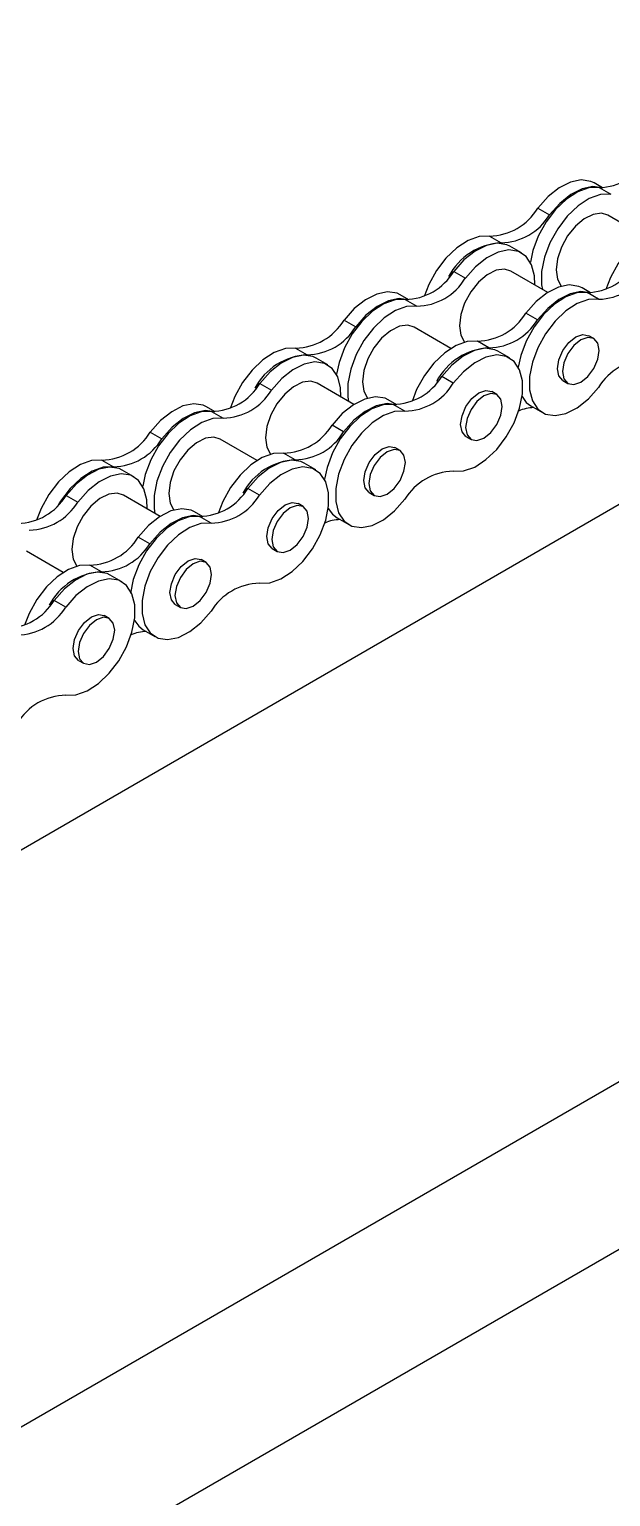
# Model space of a CAD drawing. Header units: metres. Extents: x 0 to 21025, y 0 to 14850.
# Drawn here: x 13492.6 to 13546.5, y 5455.5 to 5591.4 of the extents above; entities that cross this region are included whole.
import ezdxf

# ---------------------------------------------------------------- set-up
doc = ezdxf.new("R2010")
doc.units = ezdxf.units.M
doc.header["$LTSCALE"] = 25
doc.layers.add('SL4', color=4, linetype='Continuous')

msp = doc.modelspace()

# ---------------------------------------------------------------- linework, layer by layer
at = {"layer": 'SL4'}
for p, q in [((13090.289, 5283.649), (14027.187, 5824.509)), ((13136.586, 5256.922), (14073.485, 5797.782)), ((14080.22, 5786.117), (13143.322, 5245.256)), ((13545.725, 5576.74), (13544.925, 5577.202)), ((13545.393, 5576.768), (13546.468, 5576.148)), ((13539.721, 5574.859), (13540.795, 5574.238)), ((13549.609, 5572.235), (13546.202, 5574.201)), ((13535.23, 5572.267), (13536.305, 5571.646)), ((13538.202, 5570.715), (13537.127, 5571.335)), ((13531.923, 5568.992), (13532.997, 5568.371)), ((13540.629, 5567.05), (13537.222, 5569.017)), ((13544.609, 5567.016), (13543.81, 5567.478)), ((13527.764, 5566.372), (13526.965, 5566.833)), ((13527.432, 5566.4), (13528.507, 5565.779)), ((13545.352, 5566.424), (13544.277, 5567.044)), ((13539.68, 5564.514), (13538.605, 5565.134)), ((13521.76, 5564.49), (13522.835, 5563.87)), ((13531.649, 5561.866), (13528.242, 5563.833)), ((13535.189, 5561.922), (13534.115, 5562.542)), ((13544.902, 5562.781), (13544.436, 5563.049)), ((13517.27, 5561.898), (13518.345, 5561.278)), ((13520.242, 5560.346), (13519.167, 5560.967)), ((13537.086, 5560.99), (13536.012, 5561.611)), ((13531.882, 5558.647), (13530.807, 5559.268)), ((13513.962, 5558.624), (13515.037, 5558.003)), ((13522.669, 5556.682), (13519.262, 5558.649)), ((13535.922, 5557.596), (13535.456, 5557.865)), ((13542.038, 5558.895), (13542.504, 5558.626)), ((13526.649, 5556.648), (13525.849, 5557.109)), ((13527.391, 5556.055), (13526.317, 5556.676)), ((13539.072, 5556.541), (13540.147, 5555.921)), ((13509.804, 5556.003), (13509.004, 5556.465)), ((13509.472, 5556.031), (13510.547, 5555.411)), ((13503.8, 5554.122), (13504.874, 5553.501)), ((13521.719, 5554.146), (13520.644, 5554.766)), ((13513.688, 5551.498), (13510.281, 5553.465)), ((13526.942, 5552.412), (13526.476, 5552.681)), ((13533.058, 5553.711), (13533.524, 5553.442)), ((13499.309, 5551.53), (13500.384, 5550.909)), ((13517.229, 5551.553), (13516.154, 5552.174)), ((13519.126, 5550.622), (13518.051, 5551.242)), ((13502.281, 5549.978), (13501.206, 5550.598)), ((13513.921, 5548.279), (13512.846, 5548.899)), ((13524.078, 5548.527), (13524.543, 5548.258)), ((13496.002, 5548.255), (13497.076, 5547.635)), ((13504.708, 5546.314), (13501.301, 5548.28)), ((13517.961, 5547.228), (13517.496, 5547.497)), ((13508.688, 5546.279), (13507.889, 5546.741)), ((13509.431, 5545.687), (13508.356, 5546.307)), ((13521.112, 5546.173), (13522.187, 5545.552)), ((13503.759, 5543.777), (13502.684, 5544.398)), ((13495.728, 5541.129), (13492.321, 5543.096)), ((13515.097, 5543.342), (13515.563, 5543.074)), ((13499.268, 5541.185), (13498.194, 5541.806)), ((13508.981, 5542.044), (13508.515, 5542.313)), ((13501.165, 5540.254), (13500.091, 5540.874)), ((13495.961, 5537.91), (13494.886, 5538.531)), ((13506.117, 5538.158), (13506.583, 5537.889)), ((13500.001, 5536.86), (13499.535, 5537.129)), ((13503.151, 5535.804), (13504.226, 5535.184)), ((13497.137, 5532.974), (13497.603, 5532.705))]:
    msp.add_line(p, q, dxfattribs=at)
at = {"layer": 'SL4', "flags": 128}
for points in [[(13544.925, 5577.202), (13544.633, 5577.34), (13543.747, 5577.478), (13542.748, 5577.275), (13541.701, 5576.746), (13540.67, 5575.923), (13539.721, 5574.859)], [(13545.643, 5576.743), (13544.822, 5576.857), (13543.823, 5576.655), (13542.776, 5576.126), (13541.745, 5575.303), (13540.795, 5574.238)], [(13545.393, 5576.768), (13544.443, 5576.737), (13543.413, 5576.369), (13542.365, 5575.689), (13541.367, 5574.739), (13540.48, 5573.578), (13539.762, 5572.279), (13539.256, 5570.925), (13539.024, 5569.843)], [(13546.468, 5576.148), (13545.518, 5576.116), (13544.487, 5575.749), (13543.44, 5575.069), (13542.441, 5574.118), (13541.555, 5572.957), (13540.836, 5571.659), (13540.331, 5570.305), (13540.07, 5568.98), (13540.07, 5567.768), (13540.144, 5567.331)], [(13546.202, 5574.201), (13545.623, 5574.38), (13544.846, 5574.284), (13544.013, 5573.875), (13543.2, 5573.191), (13542.477, 5572.292), (13541.909, 5571.258), (13541.547, 5570.18), (13541.423, 5569.155)], [(13552.075, 5572.911), (13551.126, 5572.879), (13550.095, 5572.512), (13549.047, 5571.831), (13548.049, 5570.881), (13547.162, 5569.72), (13546.444, 5568.422), (13546.017, 5567.33)], [(13535.23, 5572.267), (13534.281, 5572.235), (13533.25, 5571.868), (13532.202, 5571.187), (13531.204, 5570.237), (13530.318, 5569.076), (13529.599, 5567.778), (13529.173, 5566.686)], [(13537.127, 5571.335), (13536.835, 5571.473), (13535.949, 5571.611), (13534.95, 5571.409), (13533.903, 5570.88), (13532.872, 5570.057), (13531.923, 5568.992)], [(13539.423, 5567.747), (13539.395, 5568.591), (13539.134, 5569.614), (13538.629, 5570.384), (13537.91, 5570.853), (13537.024, 5570.99), (13536.025, 5570.788), (13534.978, 5570.259), (13533.947, 5569.436), (13532.997, 5568.371)], [(13537.222, 5569.017), (13536.642, 5569.196), (13535.865, 5569.1), (13535.033, 5568.691), (13534.219, 5568.007), (13533.497, 5567.108), (13532.929, 5566.073), (13532.567, 5564.996), (13532.442, 5563.971)], [(13541.423, 5569.155), (13541.547, 5568.274), (13541.892, 5567.634)], [(13543.81, 5567.478), (13543.517, 5567.616), (13542.631, 5567.753), (13541.633, 5567.551), (13540.585, 5567.022), (13539.554, 5566.199), (13538.605, 5565.134)], [(13527.432, 5566.4), (13526.483, 5566.368), (13525.452, 5566.001), (13524.405, 5565.321), (13523.406, 5564.37), (13522.52, 5563.209), (13521.801, 5561.911), (13521.295, 5560.557), (13521.064, 5559.475)], [(13526.965, 5566.833), (13526.673, 5566.972), (13525.786, 5567.109), (13524.788, 5566.907), (13523.74, 5566.378), (13522.709, 5565.555), (13521.76, 5564.49)], [(13527.683, 5566.374), (13526.861, 5566.489), (13525.863, 5566.287), (13524.815, 5565.757), (13523.784, 5564.935), (13522.835, 5563.87)], [(13544.277, 5567.044), (13543.328, 5567.013), (13542.297, 5566.645), (13541.249, 5565.965), (13540.251, 5565.014), (13539.365, 5563.853), (13538.646, 5562.555), (13538.14, 5561.201), (13537.908, 5560.119)], [(13545.352, 5566.424), (13544.402, 5566.392), (13543.372, 5566.025), (13542.324, 5565.344), (13541.326, 5564.394), (13540.439, 5563.233), (13539.721, 5561.935), (13539.215, 5560.581), (13538.954, 5559.256), (13538.954, 5558.044), (13539.215, 5557.021), (13539.721, 5556.251), (13540.439, 5555.782), (13541.326, 5555.645), (13542.324, 5555.847), (13543.372, 5556.376), (13544.402, 5557.199), (13545.352, 5558.264)], [(13544.527, 5567.019), (13543.706, 5567.133), (13542.707, 5566.931), (13541.66, 5566.402), (13540.629, 5565.579), (13539.68, 5564.514)], [(13528.507, 5565.779), (13527.558, 5565.748), (13526.527, 5565.38), (13525.479, 5564.7), (13524.481, 5563.75), (13523.595, 5562.589), (13522.876, 5561.291), (13522.37, 5559.937), (13522.109, 5558.612), (13522.109, 5557.4), (13522.183, 5556.962)], [(13528.242, 5563.833), (13527.662, 5564.012), (13526.885, 5563.916), (13526.053, 5563.507), (13525.239, 5562.823), (13524.516, 5561.924), (13523.949, 5560.889), (13523.586, 5559.812), (13523.462, 5558.787)], [(13532.442, 5563.971), (13532.567, 5563.09), (13532.912, 5562.45)], [(13534.115, 5562.542), (13533.165, 5562.511), (13532.134, 5562.143), (13531.087, 5561.463), (13530.088, 5560.513), (13529.202, 5559.352), (13528.483, 5558.054), (13528.057, 5556.962)], [(13541.541, 5559.993), (13541.67, 5560.817), (13542.038, 5561.665), (13542.588, 5562.407), (13543.237, 5562.931), (13543.886, 5563.156), (13544.436, 5563.049)], [(13542.007, 5559.724), (13542.136, 5559.049), (13542.504, 5558.626), (13543.054, 5558.519), (13543.703, 5558.745), (13544.352, 5559.269), (13544.902, 5560.011), (13545.27, 5560.859), (13545.399, 5561.683), (13545.27, 5562.357), (13544.902, 5562.781), (13544.352, 5562.888), (13543.703, 5562.662), (13543.054, 5562.138), (13542.504, 5561.396), (13542.136, 5560.548), (13542.007, 5559.724)], [(13517.27, 5561.898), (13516.32, 5561.867), (13515.29, 5561.499), (13514.242, 5560.819), (13513.244, 5559.868), (13512.357, 5558.708), (13511.639, 5557.409), (13511.212, 5556.317)], [(13519.167, 5560.967), (13518.875, 5561.105), (13517.988, 5561.242), (13516.99, 5561.04), (13515.942, 5560.511), (13514.911, 5559.688), (13513.962, 5558.624)], [(13521.462, 5557.378), (13521.435, 5558.223), (13521.174, 5559.246), (13520.668, 5560.016), (13519.949, 5560.485), (13519.063, 5560.622), (13518.065, 5560.42), (13517.017, 5559.891), (13515.986, 5559.068), (13515.037, 5558.003)], [(13536.012, 5561.611), (13535.719, 5561.749), (13534.833, 5561.887), (13533.835, 5561.684), (13532.787, 5561.155), (13531.756, 5560.332), (13530.807, 5559.268)], [(13531.882, 5550.487), (13532.831, 5550.519), (13533.862, 5550.886), (13534.909, 5551.567), (13535.908, 5552.517), (13536.794, 5553.678), (13537.513, 5554.976), (13538.019, 5556.33), (13538.28, 5557.655), (13538.28, 5558.867), (13538.019, 5559.89), (13537.513, 5560.66), (13536.794, 5561.129), (13535.908, 5561.266), (13534.909, 5561.064), (13533.862, 5560.535), (13532.831, 5559.712), (13531.882, 5558.647)], [(13542.038, 5558.895), (13542.038, 5558.895), (13541.67, 5559.318), (13541.541, 5559.993)], [(13519.262, 5558.649), (13518.682, 5558.828), (13517.905, 5558.731), (13517.073, 5558.323), (13516.259, 5557.639), (13515.536, 5556.739), (13514.968, 5555.705), (13514.606, 5554.628), (13514.482, 5553.603)], [(13523.462, 5558.787), (13523.586, 5557.906), (13523.932, 5557.266)], [(13532.561, 5554.809), (13532.69, 5555.633), (13533.058, 5556.481), (13533.608, 5557.223), (13534.257, 5557.747), (13534.906, 5557.972), (13535.456, 5557.865)], [(13509.004, 5556.465), (13508.712, 5556.603), (13507.826, 5556.741), (13506.827, 5556.539), (13505.78, 5556.009), (13504.749, 5555.187), (13503.8, 5554.122)], [(13526.317, 5556.676), (13525.367, 5556.644), (13524.336, 5556.277), (13523.289, 5555.596), (13522.29, 5554.646), (13521.404, 5553.485), (13520.685, 5552.187), (13520.18, 5550.833), (13519.948, 5549.751)], [(13525.849, 5557.109), (13525.557, 5557.247), (13524.67, 5557.385), (13523.672, 5557.183), (13522.625, 5556.654), (13521.594, 5555.831), (13520.644, 5554.766)], [(13526.567, 5556.65), (13525.745, 5556.764), (13524.747, 5556.562), (13523.699, 5556.033), (13522.668, 5555.21), (13521.719, 5554.146)], [(13533.027, 5554.54), (13533.156, 5553.865), (13533.523, 5553.442), (13534.074, 5553.335), (13534.723, 5553.561), (13535.372, 5554.085), (13535.922, 5554.827), (13536.29, 5555.674), (13536.419, 5556.498), (13536.29, 5557.173), (13535.922, 5557.596), (13535.372, 5557.703), (13534.723, 5557.478), (13534.074, 5556.954), (13533.523, 5556.212), (13533.156, 5555.364), (13533.027, 5554.54)], [(13538.25, 5557.412), (13538.646, 5556.871), (13539.072, 5556.541)], [(13509.472, 5556.031), (13508.522, 5556), (13507.492, 5555.633), (13506.444, 5554.952), (13505.446, 5554.002), (13504.559, 5552.841), (13503.841, 5551.543), (13503.335, 5550.189), (13503.103, 5549.107)], [(13510.547, 5555.411), (13509.597, 5555.38), (13508.566, 5555.012), (13507.519, 5554.332), (13506.52, 5553.381), (13505.634, 5552.22), (13504.915, 5550.922), (13504.41, 5549.568), (13504.149, 5548.244), (13504.149, 5547.032), (13504.223, 5546.594)], [(13509.722, 5556.006), (13508.901, 5556.12), (13507.902, 5555.918), (13506.855, 5555.389), (13505.824, 5554.566), (13504.874, 5553.501)], [(13527.391, 5556.055), (13526.442, 5556.024), (13525.411, 5555.656), (13524.363, 5554.976), (13523.365, 5554.025), (13522.479, 5552.865), (13521.76, 5551.566), (13521.254, 5550.212), (13520.993, 5548.888), (13520.993, 5547.676), (13521.254, 5546.652), (13521.76, 5545.882), (13522.479, 5545.414), (13523.365, 5545.276), (13524.363, 5545.479), (13525.411, 5546.008), (13526.442, 5546.831), (13527.391, 5547.895)], [(13533.058, 5553.711), (13533.058, 5553.711), (13532.69, 5554.134), (13532.561, 5554.809)], [(13510.281, 5553.465), (13509.702, 5553.644), (13508.925, 5553.547), (13508.092, 5553.139), (13507.279, 5552.454), (13506.556, 5551.555), (13505.988, 5550.521), (13505.626, 5549.443), (13505.502, 5548.419)], [(13514.482, 5553.603), (13514.606, 5552.721), (13514.951, 5552.081)], [(13523.581, 5549.625), (13523.71, 5550.449), (13524.078, 5551.296), (13524.628, 5552.039), (13525.277, 5552.562), (13525.926, 5552.788), (13526.476, 5552.681)], [(13524.046, 5549.356), (13524.176, 5548.681), (13524.543, 5548.258), (13525.093, 5548.151), (13525.742, 5548.377), (13526.391, 5548.9), (13526.942, 5549.643), (13527.309, 5550.49), (13527.438, 5551.314), (13527.309, 5551.989), (13526.942, 5552.412), (13526.391, 5552.519), (13525.742, 5552.294), (13525.093, 5551.77), (13524.543, 5551.028), (13524.176, 5550.18), (13524.046, 5549.356)], [(13499.309, 5551.53), (13498.36, 5551.498), (13497.329, 5551.131), (13496.281, 5550.451), (13495.283, 5549.5), (13494.397, 5548.339), (13493.678, 5547.041), (13493.252, 5545.949)], [(13516.154, 5552.174), (13515.205, 5552.142), (13514.174, 5551.775), (13513.126, 5551.095), (13512.128, 5550.144), (13511.241, 5548.983), (13510.523, 5547.685), (13510.097, 5546.593)], [(13518.051, 5551.242), (13517.759, 5551.381), (13516.872, 5551.518), (13515.874, 5551.316), (13514.827, 5550.787), (13513.796, 5549.964), (13512.846, 5548.899)], [(13500.384, 5550.909), (13499.435, 5550.878), (13498.404, 5550.51), (13497.356, 5549.83), (13496.358, 5548.88), (13495.472, 5547.719), (13495.284, 5547.42)], [(13501.206, 5550.598), (13500.914, 5550.737), (13500.028, 5550.874), (13499.029, 5550.672), (13497.982, 5550.143), (13496.951, 5549.32), (13496.002, 5548.255)], [(13503.502, 5547.01), (13503.474, 5547.854), (13503.213, 5548.878), (13502.708, 5549.648), (13501.989, 5550.116), (13501.103, 5550.254), (13500.104, 5550.051), (13499.057, 5549.522), (13498.026, 5548.699), (13497.076, 5547.635)], [(13513.921, 5540.119), (13514.87, 5540.15), (13515.901, 5540.518), (13516.949, 5541.198), (13517.947, 5542.149), (13518.834, 5543.31), (13519.552, 5544.608), (13520.058, 5545.962), (13520.319, 5547.286), (13520.319, 5548.499), (13520.058, 5549.522), (13519.552, 5550.292), (13518.834, 5550.76), (13517.947, 5550.898), (13516.949, 5550.696), (13515.901, 5550.166), (13514.87, 5549.344), (13513.921, 5548.279)], [(13501.301, 5548.28), (13500.721, 5548.459), (13499.944, 5548.363), (13499.112, 5547.955), (13498.298, 5547.27), (13497.576, 5546.371), (13497.008, 5545.337), (13496.646, 5544.259), (13496.521, 5543.234)], [(13505.502, 5548.419), (13505.626, 5547.537), (13505.971, 5546.897)], [(13524.078, 5548.527), (13524.078, 5548.527), (13523.71, 5548.95), (13523.581, 5549.625)], [(13507.889, 5546.741), (13507.596, 5546.879), (13506.71, 5547.017), (13505.712, 5546.814), (13504.664, 5546.285), (13503.633, 5545.462), (13502.684, 5544.398)], [(13514.601, 5544.441), (13514.73, 5545.265), (13515.097, 5546.112), (13515.648, 5546.854), (13516.297, 5547.378), (13516.946, 5547.604), (13517.496, 5547.497)], [(13515.066, 5544.172), (13515.195, 5543.497), (13515.563, 5543.074), (13516.113, 5542.967), (13516.762, 5543.192), (13517.411, 5543.716), (13517.961, 5544.458), (13518.329, 5545.306), (13518.458, 5546.13), (13518.329, 5546.805), (13517.961, 5547.228), (13517.411, 5547.335), (13516.762, 5547.109), (13516.113, 5546.586), (13515.563, 5545.843), (13515.195, 5544.996), (13515.066, 5544.172)], [(13520.29, 5547.044), (13520.685, 5546.503), (13521.112, 5546.173)], [(13508.356, 5546.307), (13507.407, 5546.276), (13506.376, 5545.908), (13505.328, 5545.228), (13504.33, 5544.278), (13503.444, 5543.117), (13502.725, 5541.818), (13502.219, 5540.464), (13501.965, 5539.203)], [(13509.431, 5545.687), (13508.481, 5545.655), (13507.451, 5545.288), (13506.403, 5544.608), (13505.405, 5543.657), (13504.518, 5542.496), (13503.8, 5541.198), (13503.294, 5539.844), (13503.033, 5538.519), (13503.033, 5537.307), (13503.294, 5536.284), (13503.8, 5535.514), (13504.518, 5535.046), (13505.405, 5534.908), (13506.403, 5535.11), (13507.451, 5535.639), (13508.481, 5536.462), (13509.431, 5537.527)], [(13508.606, 5546.282), (13507.785, 5546.396), (13506.786, 5546.194), (13505.739, 5545.665), (13504.708, 5544.842), (13503.759, 5543.777)], [(13515.097, 5543.342), (13515.097, 5543.343), (13514.73, 5543.766), (13514.601, 5544.441)], [(13496.521, 5543.234), (13496.646, 5542.353), (13496.991, 5541.713)], [(13498.194, 5541.806), (13497.244, 5541.774), (13496.213, 5541.407), (13495.166, 5540.726), (13494.167, 5539.776), (13493.281, 5538.615), (13492.562, 5537.317), (13492.136, 5536.225)], [(13505.62, 5539.256), (13505.749, 5540.08), (13506.117, 5540.928), (13506.667, 5541.67), (13507.316, 5542.194), (13507.965, 5542.42), (13508.515, 5542.313)], [(13506.086, 5538.988), (13506.215, 5538.313), (13506.583, 5537.89), (13507.133, 5537.783), (13507.782, 5538.008), (13508.431, 5538.532), (13508.981, 5539.274), (13509.349, 5540.122), (13509.478, 5540.946), (13509.349, 5541.621), (13508.981, 5542.044), (13508.431, 5542.151), (13507.782, 5541.925), (13507.133, 5541.401), (13506.583, 5540.659), (13506.215, 5539.812), (13506.086, 5538.988)], [(13500.091, 5540.874), (13499.798, 5541.012), (13498.912, 5541.15), (13497.914, 5540.948), (13496.866, 5540.419), (13495.835, 5539.596), (13494.886, 5538.531)], [(13495.961, 5529.751), (13496.91, 5529.782), (13497.941, 5530.15), (13498.988, 5530.83), (13499.987, 5531.78), (13500.873, 5532.941), (13501.592, 5534.239), (13502.098, 5535.593), (13502.359, 5536.918), (13502.359, 5538.13), (13502.098, 5539.153), (13501.592, 5539.923), (13500.873, 5540.392), (13499.987, 5540.529), (13498.988, 5540.327), (13497.941, 5539.798), (13496.91, 5538.975), (13495.961, 5537.91)], [(13506.117, 5538.158), (13506.117, 5538.158), (13505.749, 5538.581), (13505.62, 5539.256)], [(13496.64, 5534.072), (13496.769, 5534.896), (13497.137, 5535.744), (13497.687, 5536.486), (13498.336, 5537.01), (13498.985, 5537.235), (13499.535, 5537.129)], [(13497.106, 5533.803), (13497.235, 5533.128), (13497.602, 5532.705), (13498.153, 5532.598), (13498.802, 5532.824), (13499.451, 5533.348), (13500.001, 5534.09), (13500.369, 5534.938), (13500.498, 5535.762), (13500.369, 5536.437), (13500.001, 5536.86), (13499.451, 5536.967), (13498.802, 5536.741), (13498.153, 5536.217), (13497.602, 5535.475), (13497.235, 5534.627), (13497.106, 5533.803)], [(13502.278, 5536.775), (13502.725, 5536.134), (13503.151, 5535.804)], [(13497.137, 5532.974), (13497.137, 5532.974), (13496.769, 5533.397), (13496.64, 5534.072)]]:
    msp.add_lwpolyline(points, dxfattribs=at)
at = {"layer": 'SL4'}
for centre, radius, start, end in [((13545.283, 5582.143), 5.376, 271.17027, 328.82435), ((13535.121, 5577.642), 5.376, 271.17027, 328.82435), ((13536.195, 5577.021), 5.376, 271.17027, 328.82435), ((13536.623, 5565.799), 5.855, 93.11014, 152.07323), ((13527.323, 5571.775), 5.376, 271.17027, 328.82435), ((13544.167, 5572.419), 5.376, 271.17027, 328.82435), ((13545.242, 5571.799), 5.376, 271.17027, 328.82435), ((13528.397, 5571.155), 5.376, 271.17027, 328.82435), ((13534.005, 5567.918), 5.376, 271.17027, 328.82435), ((13517.16, 5567.273), 5.376, 271.17027, 328.82435), ((13518.235, 5566.653), 5.376, 271.17027, 328.82435), ((13535.08, 5567.297), 5.376, 271.17027, 328.82435), ((13535.507, 5556.075), 5.855, 93.11014, 152.07323), ((13518.662, 5555.431), 5.855, 93.11014, 152.07323), ((13549.952, 5555.481), 5.376, 91.17027, 148.82435), ((13526.207, 5562.051), 5.376, 271.17027, 328.82435), ((13509.362, 5561.407), 5.376, 271.17027, 328.82435), ((13510.437, 5560.786), 5.376, 271.17027, 328.82435), ((13527.282, 5561.43), 5.376, 271.17027, 328.82435), ((13539.377, 5552.936), 3.446, 90.48439, 114.6522), ((13499.2, 5556.905), 5.376, 271.17027, 328.82435), ((13516.044, 5557.549), 5.376, 271.17027, 328.82435), ((13517.119, 5556.929), 5.376, 271.17027, 328.82435), ((13500.274, 5556.285), 5.376, 271.17027, 328.82435), ((13517.547, 5545.707), 5.855, 93.11014, 152.07323), ((13531.991, 5545.112), 5.376, 91.17027, 148.82435), ((13508.246, 5551.682), 5.376, 271.17027, 328.82435), ((13491.402, 5551.038), 5.376, 271.17027, 328.82435), ((13492.476, 5550.418), 5.376, 271.17027, 328.82435), ((13509.321, 5551.062), 5.376, 271.17027, 328.82435), ((13521.416, 5542.567), 3.446, 90.48433, 114.65101), ((13498.084, 5547.181), 5.376, 271.17027, 328.82435), ((13499.159, 5546.56), 5.376, 271.17027, 328.82435), ((13499.586, 5535.338), 5.855, 93.11014, 152.07323), ((13514.031, 5534.744), 5.376, 91.17027, 148.82435), ((13490.286, 5541.314), 5.376, 271.17027, 328.82435), ((13491.361, 5540.694), 5.376, 271.17027, 328.82435), ((13503.456, 5532.199), 3.446, 90.48439, 114.6522), ((13496.07, 5524.375), 5.376, 91.17027, 148.82435)]:
    msp.add_arc(centre, radius, start, end, dxfattribs=at)

doc.saveas('drawing.dxf')
